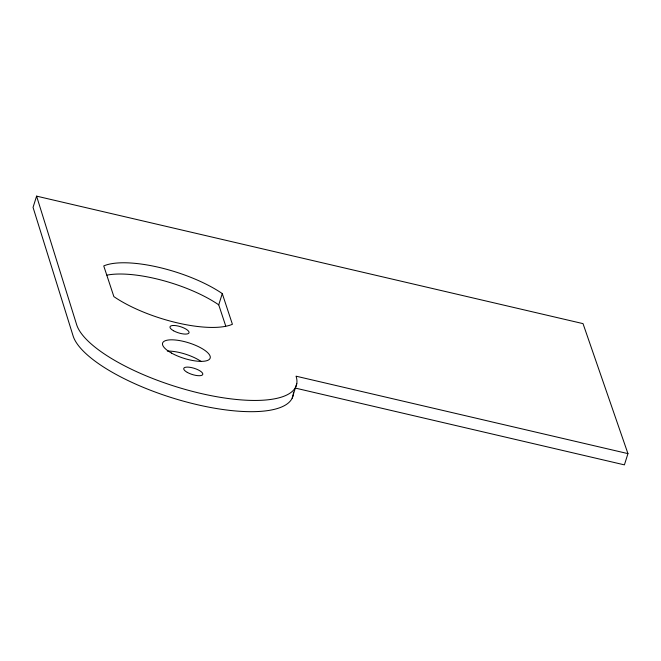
<?xml version="1.0" encoding="UTF-8"?>
<svg xmlns="http://www.w3.org/2000/svg" width="661" height="661" viewBox="0 0 661 661"><rect width="100%" height="100%" fill="white"/><g stroke="black" fill="none" stroke-linecap="round" stroke-linejoin="round"><path stroke-width="0.99" d="M295.459 388.114L624.405 464.865L627.95 453.62L583.019 323.626L36.595 196.135L33.05 207.38L73.206 336.259A115.311 37.545 17.5 0 0 190.748 403.103A115.311 37.545 17.5 0 0 293.393 392.089M225.698 325.923L218.733 304.837L222.278 293.591A74.8 24.35 17.5 0 0 103.744 265.937L113.874 296.615A74.8 24.35 17.5 0 0 232.408 324.27L222.278 293.591M292.154 398.203L296.781 383.537M627.95 453.62L296.045 376.183A115.311 37.545 17.5 0 1 200.514 393.378A115.311 37.545 17.5 0 1 76.75 325.014L36.595 196.135M167.324 351.074A24.936 8.114 17.5 0 1 201.027 361.41M106.95 275.141A74.8 24.35 17.5 0 1 218.733 304.837M173.554 330.764A9.973 3.247 17.5 0 0 188.98 332.929A9.973 3.247 17.5 0 0 176.041 325.658A9.973 3.247 17.5 0 0 173.554 330.764M187.294 372.391A9.973 3.247 17.5 0 0 202.72 374.556A9.973 3.247 17.5 0 0 189.781 367.285A9.973 3.247 17.5 0 0 187.294 372.391M171.472 353.048A24.936 8.114 17.5 0 0 210.024 358.46A24.936 8.114 17.5 0 0 177.685 340.283A24.936 8.114 17.5 0 0 171.472 353.048"/></g></svg>
